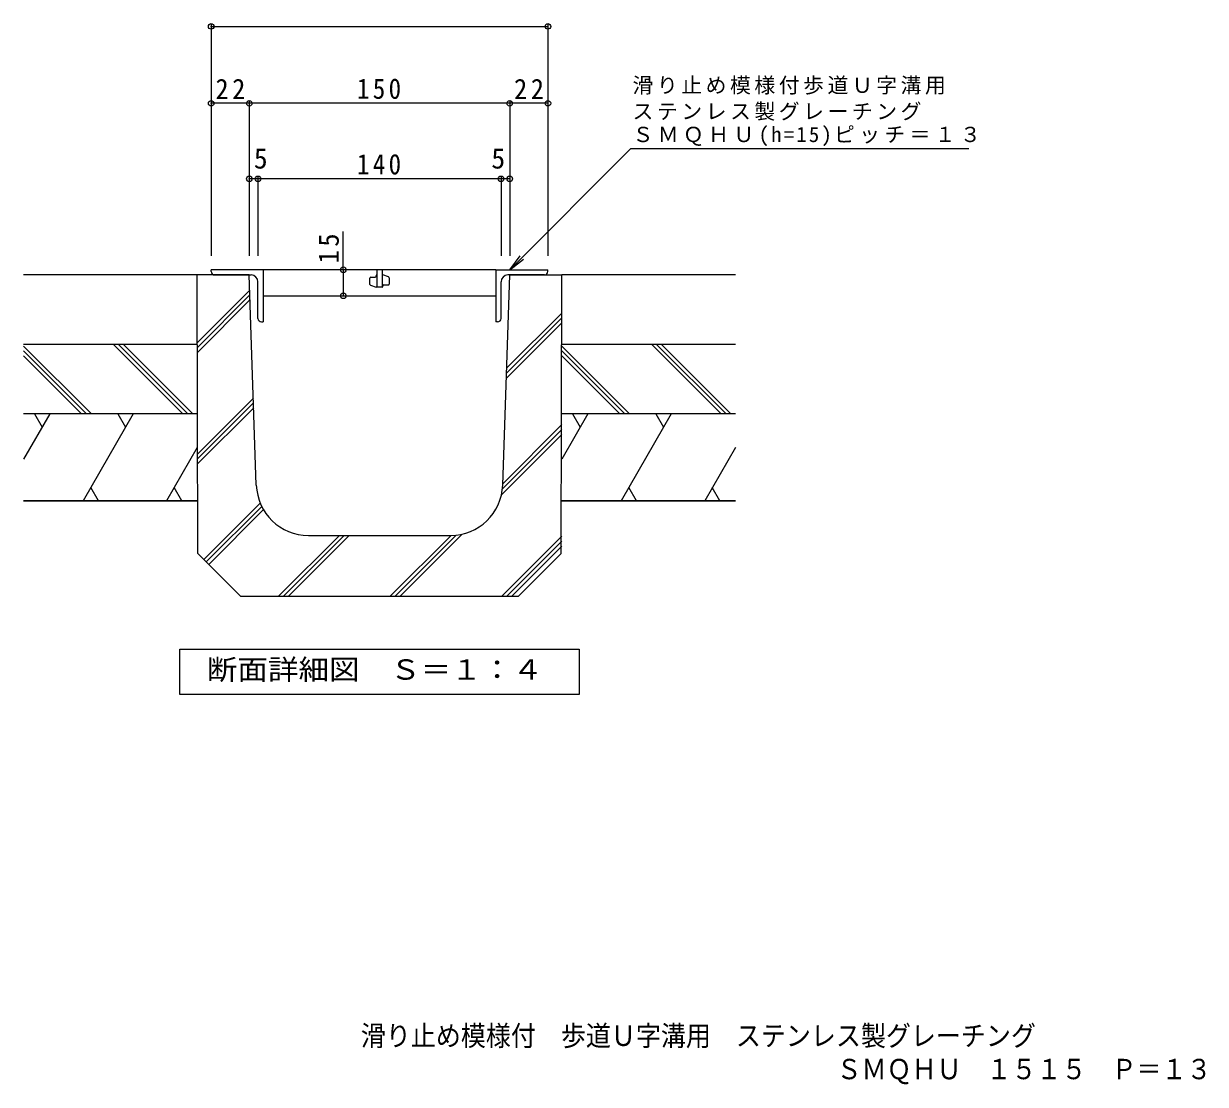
# Model space of a CAD drawing. Units: millimetres on the paper, enlarged 10 times, with parts at other scales. Extents: x -1488 to 1858, y -1375 to 1167.
# Drawn here: x -1335 to 367, y -1375 to 152 of the extents above; entities that cross this region are included whole.
import ezdxf
from ezdxf.enums import TextEntityAlignment as Align

# ---------------------------------------------------------------- set-up
doc = ezdxf.new("R2010")
doc.units = ezdxf.units.MM
doc.header["$LTSCALE"] = 10
doc.header["$PDMODE"] = 32
doc.header["$PDSIZE"] = 8
for name, color, linetype, lineweight in [('A-0', 7, 'Continuous', 9), ('A-2', 3, 'Continuous', 9), ('A-5', 7, 'Continuous', 9), ('A-6', 6, 'Continuous', 5)]:
    doc.layers.add(name, color=color, linetype=linetype, lineweight=lineweight)
doc.layers.add('F-5', color=2, linetype='Continuous')
doc.styles.add('ＭＳ ゴシック', font='')
doc.styles.get('ＭＳ ゴシック').set_extended_font_data('MS Gothic')

msp = doc.modelspace()

# ---------------------------------------------------------------- linework, layer by layer
at = {"layer": 'A-0'}
for p, q in [((-1065.17, 151.07), (-1065.17, -182.3)), ((-1065.17, 148.07), (-580.17, 148.07)), ((-580.17, 151.07), (-580.17, -182.3)), ((-1010.17, 37.38), (-1065.17, 37.38)), ((-1010.17, 40.38), (-1010.17, -182.3)), ((-635.17, 37.38), (-1010.17, 37.38)), ((-635.17, 40.38), (-635.17, -182.3)), ((-580.17, 37.38), (-635.17, 37.38)), ((-997.67, -71.38), (-1010.17, -71.38)), ((-997.67, -68.38), (-997.67, -182.3)), ((-647.67, -71.38), (-997.67, -71.38)), ((-647.67, -68.38), (-647.67, -182.3)), ((-635.17, -71.38), (-647.67, -71.38)), ((-874.85, -202.3), (-874.85, -147.2)), ((-874.85, -202.3), (-874.85, -239.8))]:
    msp.add_line(p, q, dxfattribs=at)
for p in [(-1065.17, 148.07), (-580.17, 148.07), (-1065.17, 37.38), (-1010.17, 37.38), (-635.17, 37.38), (-580.17, 37.38), (-1010.17, -71.38), (-997.67, -71.38), (-647.67, -71.38), (-635.17, -71.38), (-874.85, -202.3), (-874.85, -239.8)]:
    msp.add_point(p, dxfattribs=at)
at = {"layer": 'A-2'}
for p, q in [((-990.17, -202.3), (-1065.17, -202.3)), ((-1065.17, -204.8), (-1065.17, -202.3)), ((-990.17, -202.3), (-990.17, -277.3)), ((-655.17, -202.3), (-990.17, -202.3)), ((-826.42, -202.3), (-826.42, -227.3)), ((-818.92, -202.3), (-826.42, -202.3)), ((-818.92, -202.3), (-818.92, -227.3)), ((-655.17, -202.3), (-655.17, -277.3)), ((-655.17, -202.3), (-580.17, -202.3)), ((-580.17, -204.8), (-580.17, -202.3)), ((-1060.17, -209.8), (-1007.67, -209.8)), ((-997.67, -272.3), (-997.67, -219.8)), ((-836.42, -223.29), (-836.42, -214.17)), ((-835.17, -212.92), (-828.92, -212.92)), ((-827.67, -211.67), (-827.67, -211.05)), ((-817.67, -209.8), (-818.92, -209.8)), ((-809.75, -212.63), (-817.67, -209.8)), ((-808.92, -213.8), (-808.92, -222.92)), ((-647.67, -272.3), (-647.67, -219.8)), ((-585.17, -209.8), (-637.67, -209.8)), ((-835.59, -224.47), (-827.67, -227.3)), ((-818.92, -227.3), (-827.67, -227.3)), ((-817.67, -226.05), (-817.67, -225.42)), ((-816.42, -224.17), (-810.17, -224.17)), ((-990.17, -239.8), (-655.17, -239.8)), ((-992.67, -277.3), (-990.17, -277.3)), ((-652.67, -277.3), (-655.17, -277.3))]:
    msp.add_line(p, q, dxfattribs=at)
for centre, radius, start, end in [((-1060.17, -204.8), 5, 180, 270), ((-1007.67, -219.8), 10, 0, 90), ((-835.17, -214.17), 1.25, 90, 180), ((-828.92, -211.67), 1.25, 270, 0), ((-826.42, -211.05), 1.25, 90, 180), ((-810.17, -213.8), 1.25, 0, 70.34616), ((-637.67, -219.8), 10, 90, 180), ((-585.17, -204.8), 5, 270, 0), ((-835.17, -223.29), 1.25, 180, 250.34616), ((-818.92, -226.05), 1.25, 270, 0), ((-816.42, -225.42), 1.25, 90, 180), ((-810.17, -222.92), 1.25, 270, 0), ((-992.67, -272.3), 5, 180, 270), ((-652.67, -272.3), 5, 270, 0)]:
    msp.add_arc(centre, radius, start, end, dxfattribs=at)
at = {"layer": 'A-5'}
for p, q in [((-635.17, -202.3), (-460.7, -27.83)), ((-460.7, -27.83), (26.04, -27.83)), ((-635.17, -202.3), (-619.95, -182.46)), ((-635.17, -202.3), (-615.33, -187.08))]:
    msp.add_line(p, q, dxfattribs=at)
msp.add_lwpolyline([(-1110.17, -813.75), (-1110.17, -748.75), (-535.17, -748.75), (-535.17, -813.75)], close=True, dxfattribs=at)
at = {"layer": 'A-6'}
for p, q in [((-1085.17, -209.8), (-1335.17, -209.8)), ((-1084.31, -610.66), (-1085.17, -209.8)), ((-1010.17, -209.8), (-1085.17, -209.8)), ((-1000.09, -512.3), (-1010.17, -209.8)), ((-645.25, -512.3), (-635.17, -209.8)), ((-635.17, -209.8), (-560.17, -209.8)), ((-310.17, -209.8), (-560.17, -209.8)), ((-1084.96, -307.14), (-1009.44, -231.62)), ((-1084.94, -314.19), (-1009.21, -238.46)), ((-1084.93, -321.25), (-1008.99, -245.3)), ((-639.89, -351.34), (-560.17, -271.62)), ((-639.64, -344.02), (-560.17, -264.55)), ((-640.13, -358.65), (-560.17, -278.69)), ((-1085.17, -309.8), (-1335.17, -309.8)), ((-1237.51, -409.8), (-1335.17, -312.13)), ((-1244.58, -409.8), (-1335.17, -319.21)), ((-1105.7, -409.8), (-1205.7, -309.8)), ((-1098.63, -409.8), (-1198.63, -309.8)), ((-1091.56, -409.8), (-1191.56, -309.8)), ((-310.17, -309.8), (-560.17, -309.8)), ((-462.51, -409.8), (-560.17, -312.13)), ((-469.58, -409.8), (-560.17, -319.21)), ((-330.7, -409.8), (-430.7, -309.8)), ((-323.63, -409.8), (-423.63, -309.8)), ((-316.56, -409.8), (-416.56, -309.8)), ((-1251.65, -409.8), (-1335.17, -326.28)), ((-476.65, -409.8), (-560.17, -326.28)), ((-1084.61, -467.53), (-1004.26, -387.17)), ((-1084.6, -474.58), (-1004.03, -394.01)), ((-1084.58, -481.64), (-1003.8, -400.85)), ((-1085.17, -409.8), (-1335.17, -409.8)), ((-1297.64, -409.8), (-1335.17, -474.8)), ((-1319.71, -409.8), (-1308.67, -428.91)), ((-1177.45, -409.8), (-1249.62, -534.8)), ((-1199.52, -409.8), (-1188.48, -428.91)), ((-645.21, -510.33), (-560.17, -425.28)), ((-310.17, -409.8), (-560.17, -409.8)), ((-522.64, -409.8), (-560.17, -474.8)), ((-544.71, -409.8), (-533.67, -428.91)), ((-402.45, -409.8), (-474.62, -534.8)), ((-424.52, -409.8), (-413.48, -428.91)), ((-647.05, -526.31), (-560.17, -439.42)), ((-645.64, -517.83), (-560.17, -432.35)), ((-1085.17, -458.13), (-1129.43, -534.8)), ((-310.17, -458.13), (-354.43, -534.8)), ((-1227.55, -534.8), (-1238.58, -515.68)), ((-1107.36, -534.8), (-1118.4, -515.68)), ((-452.55, -534.8), (-463.58, -515.68)), ((-332.36, -534.8), (-343.4, -515.68)), ((-1335.17, -534.8), (-1085.17, -534.8)), ((-1085.17, -534.8), (-1335.17, -534.8)), ((-1075.66, -619.31), (-994.54, -538.19)), ((-1072.12, -622.84), (-992.35, -543.06)), ((-560.17, -534.8), (-310.17, -534.8)), ((-310.17, -534.8), (-560.17, -534.8)), ((-1068.59, -626.38), (-989.87, -547.66)), ((-967.92, -672.3), (-880.42, -584.8)), ((-960.85, -672.3), (-873.35, -584.8)), ((-953.78, -672.3), (-866.28, -584.8)), ((-925.13, -584.8), (-720.21, -584.8)), ((-807.18, -672.3), (-719.68, -584.8)), ((-800.11, -672.3), (-712.18, -584.37)), ((-793.04, -672.3), (-703.7, -582.96)), ((-646.45, -672.3), (-560.05, -585.9)), ((-639.38, -672.3), (-560.05, -592.97)), ((-1022.67, -672.3), (-1084.31, -610.66)), ((-632.31, -672.3), (-560.05, -600.04)), ((-1022.67, -672.3), (-622.67, -672.3))]:
    msp.add_line(p, q, dxfattribs=at)
msp.add_lwpolyline([(-622.67, -672.3), (-561.03, -610.66), (-560.17, -209.8)], dxfattribs=at)
for centre, start, end in [((-925.13, -509.8), 181.90915, 270), ((-720.21, -509.8), 270, 358.09085)]:
    msp.add_arc(centre, 75, start, end, dxfattribs=at)

# ---------------------------------------------------------------- texts
at = {"layer": 'A-0', "color": 2, "style": 'ＭＳ ゴシック'}
for p in [(-1003.72, -65.38), (-661.67, -65.38)]:
    msp.add_text('5', height=29.33, dxfattribs=at).set_placement(p, align=Align.BOTTOM_LEFT)
at = {"layer": 'A-0', "color": 2, "char_height": 29.33, "attachment_point": 7, "style": 'ＭＳ ゴシック'}
for s, insert in [('\\T1.27;\\W0.95;22', (-1058.92, 43.38)), ('\\T1.27;\\W0.9;150', (-855.17, 43.38)), ('\\T1.27;\\W0.95;22', (-628.92, 43.38)), ('\\T1.27;\\W0.9;140', (-855.17, -65.38))]:
    msp.add_mtext(s, dxfattribs=dict(at, insert=insert))
at = {"layer": 'A-0', "color": 2, "insert": (-880.85, -193.1), "char_height": 29.33, "attachment_point": 7, "rotation": 90, "style": 'ＭＳ ゴシック'}
msp.add_mtext('\\T1.27;\\W0.95;15', dxfattribs=at)
at = {"layer": 'A-5', "color": 2, "style": 'ＭＳ ゴシック', "width": 1.1}
msp.add_text('断面詳細図\u3000Ｓ＝１：４', height=29.33, dxfattribs=at).set_placement((-1071.4, -801.25), align=Align.BOTTOM_LEFT)
at = {"layer": 'A-5', "char_height": 21.99, "attachment_point": 7, "style": 'ＭＳ ゴシック'}
for s, insert in [('\\T1.17;滑り止め模様付歩道Ｕ字溝用', (-458.3, 49.8)), ('\\T1.17;ステンレス製グレーチング', (-458.29, 12.33)), ('\\T1.21;ＳＭＱＨＵ(h=15)ピッチ＝１３', (-458.29, -24.31))]:
    msp.add_mtext(s, dxfattribs=dict(at, insert=insert))
at = {"layer": 'F-5', "style": 'ＭＳ ゴシック', "width": 0.9}
for s, p in [('滑り止め模様付\u3000歩道Ｕ字溝用\u3000ステンレス製グレーチング', (-849.55, -1328.51)), ('ＳＭＱＨＵ\u3000１５１５\u3000Ｐ＝１３', (-164.51, -1376.51))]:
    msp.add_text(s, height=29.33, dxfattribs=at).set_placement(p, align=Align.BOTTOM_LEFT)

doc.saveas('drawing.dxf')
